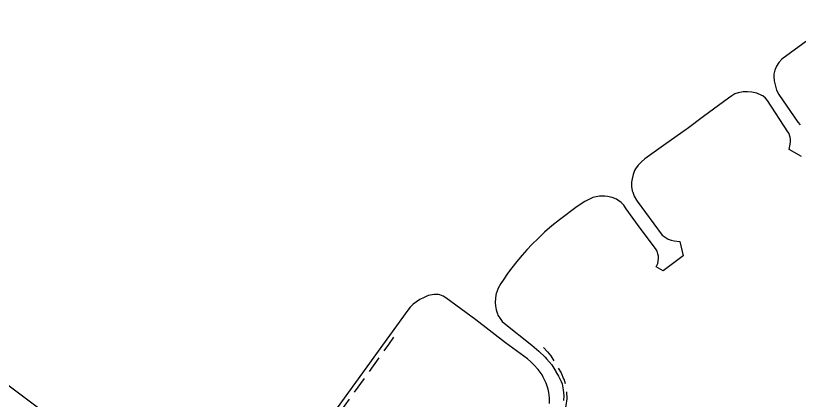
# Model space of a CAD drawing. Extents: x 441020 to 630336, y 432046 to 448236.
# Drawn here: x 629277.8 to 629571.4, y 447959.4 to 448103.4 of the extents above; entities that cross this region are included whole.
import ezdxf

# ---------------------------------------------------------------- set-up
doc = ezdxf.new("R2010")
doc.units = 0
doc.linetypes.add('HIDDEN', pattern=[9.525, 6.35, -3.175])
doc.layers.add('GENPECK', color=8, linetype='HIDDEN')
doc.layers.add('ROAD', color=7, linetype='CONTINUOUS')

msp = doc.modelspace()

# ---------------------------------------------------------------- linework, layer by layer
at = {"layer": 'GENPECK', "flags": 128}
for points in [[(629419.43, 447983.06), (629417.49, 447980.28), (629409.52, 447969.11), (629402.84, 447959.8), (629399.58, 447955.26), (629396.39, 447950.94), (629393.42, 447947.06), (629390.57, 447943.1), (629383.47, 447933.92), (629380.84, 447930.4), (629378.03, 447926.76), (629368.93, 447915.09), (629357.02, 447899.26), (629343.31, 447881.49), (629334.81, 447870.43), (629326.15, 447859.15), (629324.76, 447857.27), (629323.35, 447855.5), (629322.03, 447853.74), (629320.64, 447851.87), (629319.87, 447850.51), (629319.21, 447849.08), (629318.63, 447847.76), (629318.02, 447846.63), (629317.23, 447844.77), (629316.54, 447842.92)], [(629475.58, 447979.11), (629477.08, 447977.55), (629478.36, 447976.05), (629480.97, 447971.64), (629482.15, 447969.61), (629483.14, 447967.45), (629483.16, 447967.35), (629483.84, 447965.24), (629484.24, 447962.98), (629484.27, 447959.94), (629484, 447957.45), (629483.63, 447955.56), (629483.07, 447953.53), (629482.4, 447951.58), (629481.45, 447949.48), (629477.96, 447943.99), (629476.99, 447942.6), (629476.18, 447941.2), (629472.26, 447936.07), (629466.15, 447928.19), (629450.24, 447907.89), (629438.79, 447893.46)]]:
    msp.add_lwpolyline(points, dxfattribs=at)
at = {"layer": 'ROAD', "flags": 128}
for points in [[(629587.07, 448103.41), (629564.87, 448087.18), (629563.78, 448085.87), (629562.91, 448084.5), (629562.27, 448082.96), (629561.92, 448081.48), (629561.86, 448080.66), (629562.06, 448078.96), (629562.89, 448075.46), (629563.78, 448073.89), (629570.89, 448063.57), (629571.69, 448062.49)], [(629572.26, 448050.71), (629567.64, 448053.24), (629568, 448055.24), (629568.14, 448056.18), (629568.08, 448057.08), (629568.04, 448057.88), (629567.8, 448058.66), (629567.58, 448059.33), (629567.16, 448059.96), (629559.51, 448071.61), (629558.73, 448072.58), (629557.76, 448073.43), (629557.43, 448073.57), (629555.57, 448074.36), (629553.67, 448074.73), (629552.03, 448074.85), (629550.4, 448074.86), (629548.53, 448074.53), (629547.28, 448074.11), (629546.09, 448073.39), (629544.92, 448072.57), (629535.59, 448065.63), (629529.39, 448061.08), (629529.03, 448060.81), (629521.46, 448055.4), (629513.61, 448049.85), (629512.29, 448048.7), (629511.1, 448047.37), (629510.01, 448046.06), (629509.72, 448045.4), (629509.18, 448043.88), (629508.75, 448042.28), (629508.57, 448041.03), (629508.55, 448039.4), (629508.83, 448037.83), (629509.02, 448037.35), (629509.59, 448035.83), (629510.47, 448034.36), (629510.73, 448034), (629520.01, 448021.23), (629521.17, 448020.42), (629522.31, 448019.7), (629523.4, 448019.29), (629524.55, 448019.09), (629526.63, 448018.85), (629527.88, 448013.48), (629520.46, 448007.8), (629517.85, 448009.37), (629518.44, 448010.59), (629518.72, 448012.47), (629518.66, 448013.37), (629518.4, 448014.24), (629518.13, 448015.2), (629517.55, 448016.22), (629511.83, 448023.84), (629506.59, 448031.03), (629505.73, 448032.4), (629504.64, 448033.43), (629503.46, 448034.33), (629502.9, 448034.64), (629501.36, 448035.28), (629499.57, 448035.67), (629498.53, 448035.8), (629496.61, 448035.76), (629494.05, 448035.3), (629491.05, 448033.86), (629488.25, 448031.94), (629481.62, 448026.9), (629478.77, 448024.67), (629475.93, 448022.34), (629473.61, 448020), (629471.26, 448017.75), (629469.4, 448015.69), (629467.61, 448013.75), (629465.59, 448011.36), (629463.78, 448009.01), (629462.12, 448006.89), (629460.68, 448004.7), (629459.65, 448003.1), (629458.63, 448001.39), (629457.92, 447999.64), (629457.86, 447999.43), (629457.65, 447997.76), (629457.47, 447995.9), (629457.58, 447994.71), (629457.84, 447993.23), (629458.3, 447991.79), (629458.49, 447991.31), (629459.32, 447990.04), (629460.14, 447988.86), (629460.86, 447988.28), (629471.27, 447979.97), (629473.89, 447977.8), (629476.23, 447975.47), (629476.75, 447974.85), (629478.66, 447972.65), (629480.22, 447970.18), (629480.23, 447970.09), (629481.24, 447968.44), (629482.2, 447966.47), (629482.57, 447965.52), (629482.97, 447963.26), (629483.16, 447961.06), (629483.06, 447959.31)], [(629477.78, 447958.17), (629477.81, 447960.31), (629477.55, 447962.3), (629477.34, 447963.48), (629476.53, 447965.77), (629475.52, 447968.03), (629475.07, 447968.86), (629473.58, 447970.94), (629471.95, 447972.68), (629470.84, 447973.8), (629469.63, 447974.91), (629461.34, 447980.95), (629450.29, 447989.45), (629438.97, 447997.7), (629437.95, 447998.33), (629436.74, 447998.83), (629436.31, 447998.95), (629434.68, 447998.97), (629432.42, 447998.57), (629430.82, 447997.88), (629429.23, 447997.09), (629428.05, 447996.27), (629426.7, 447995.32), (629425.68, 447994.22), (629424.75, 447993.14)], [(629424.75, 447993.14), (629398.24, 447956.55)], [(629346.8, 447912.17), (629318.84, 447932.4), (629294.05, 447950.74), (629265.71, 447971.92)]]:
    msp.add_lwpolyline(points, dxfattribs=at)

doc.saveas('drawing.dxf')
